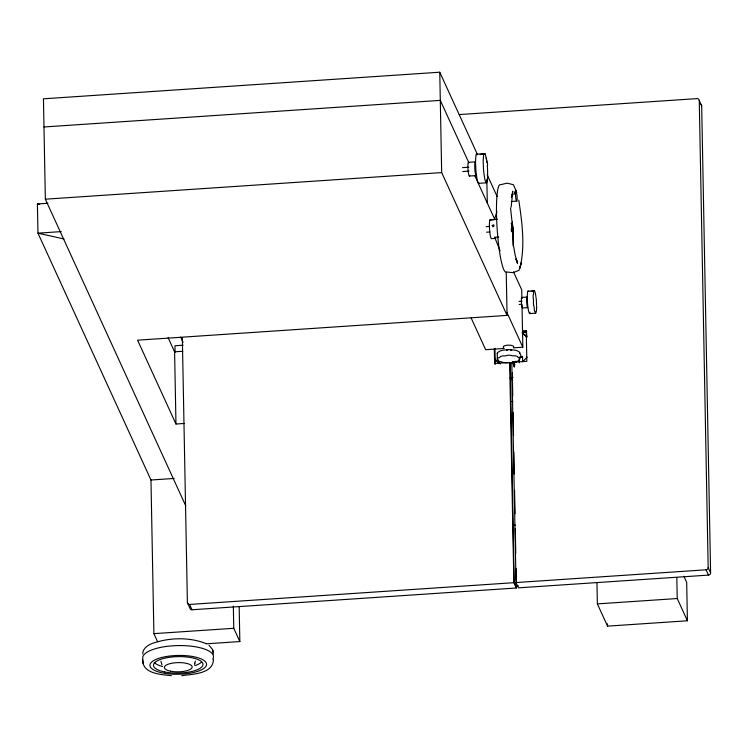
<?xml version="1.0" encoding="UTF-8"?>
<svg xmlns="http://www.w3.org/2000/svg" width="748" height="748" viewBox="0 0 748 748"><rect width="100%" height="100%" fill="white"/><g stroke="black" fill="none" stroke-linecap="round" stroke-linejoin="round"><path stroke-width="1.12" d="M513.259 245.606L512.96 230.216L510.529 207.907M479.029 183.185A14.792 1.992 86.2 0 1 478.505 183.251L477.561 181.194A14.792 1.992 86.2 0 1 476.981 178.707L476.186 173.302A14.792 1.992 86.2 0 1 475.831 169.431L475.56 163.204A14.792 1.992 86.2 0 1 475.588 159.763L475.962 155.631A14.792 1.992 86.2 0 1 476.364 154.219L484.882 153.602L484.723 154.163L480.085 154.471M213.451 659.558C213.049 674.126 192.049 674.154 181.755 675.65M512.156 231.917L512.202 229.991M513.287 245.793L512.371 221.913L513.278 238.388M511.165 207.112L512.791 191.226L511.37 197.173L512.24 194.77M142.756 653.986C142.531 648.703 147.655 645.29 151.975 643.523C169.207 637.511 189.113 636.847 206.224 643.635M515.737 361.882L515.896 361.134L516.204 362.518M514.905 364.239L514.194 366.801L514.53 364.267M516.531 193.994L516.69 192.283L513.418 184.719L507.125 183.148L500.524 184.719A43.786 5.9 86.2 0 0 497.093 227.99A43.786 5.9 86.2 0 0 506.181 271.973L512.922 272.646L518.972 270.402L521.169 262.875L519.888 268.308C525.348 246.008 522.095 222.549 518.775 200.155M529.977 312.253L529.939 313.477A11.379 1.533 86.2 0 1 529.537 313.524L528.808 311.944A11.379 1.533 86.2 0 1 528.369 310.037L527.751 305.876A11.379 1.533 86.2 0 1 527.48 302.903L527.265 298.106A11.379 1.533 86.2 0 1 527.293 295.46L527.583 292.281A11.379 1.533 86.2 0 1 527.892 291.206L534.437 290.729A11.379 1.533 86.2 0 1 534.895 291.711A6.956 0.954 67.5 0 1 535.605 294.777A11.379 1.533 86.2 0 1 535.867 296.46M195.368 661.092L194.499 664.102M514.577 366.782L514.25 362.191L514.157 365.08L513.549 363.556L514.157 365.08M513.932 363.528L513.362 364.201L513.549 363.556M513.82 194.63L515.559 190.441M489.875 219.968L494.409 219.566L496.934 211.74M511.922 230.188L511.277 228.262M194.564 663.906L194.835 663.233M522.618 361.78L527.144 357.077M515.746 190.226L516.372 190.805M519.43 353.393L519.963 353.131A11.379 3.777 -1.1 0 0 519.514 352.14L517.186 350.765A11.379 3.777 -1.1 0 0 514.914 350.139L510.388 349.625A11.379 3.777 -1.1 0 0 507.35 349.653L502.74 350.242A11.379 3.777 -1.1 0 0 500.375 350.915L497.841 352.336A11.379 3.777 -1.1 0 0 497.233 353.327L497.345 358.956A6.956 1.72 23.8 0 1 498.075 360.536A11.379 3.777 -1.1 0 0 499.524 361.396L503.17 362.406A11.379 3.777 -1.1 0 0 505.994 362.724M494.409 219.566L490.482 219.837A9.546 1.29 86.2 0 0 489.482 228.28A9.546 1.29 86.2 0 0 491.492 238.668L495.887 238.36M477.551 154.743L439.759 72.21L43.44 98.811L45.357 199.183L185.691 505.704M43.982 126.973L440.301 100.382L468.884 162.802M459.225 114.575L697.071 98.614A2.169 2.029 -24.6 0 1 699.258 100.522L701.68 105.833L710.6 572.912A2.169 2.029 -24.6 0 1 708.487 575.1L518.429 587.853L516.008 582.552L511.8 362.322M468.538 162.316L475.363 161.858A6.9 0.935 86.2 0 0 474.849 169.142A6.9 0.935 86.2 0 0 476.373 175.49M462.563 167.636L468.818 167.225M45.357 199.183L441.675 172.592L507.06 315.394L137.585 340.181L175.967 424.032L184.13 423.48M462.788 171.563L469.043 171.142M174.116 478.449L150.974 480.01L37.961 233.161L37.4 203.97L47.872 203.269M469.314 176.051L476.139 175.593M478.683 183.344L486.35 182.83M61.243 231.6L37.961 233.161L64.001 238.986M511.249 201.511L516.803 201.137M494.335 219.407L497.373 219.201M486.116 226.691L489.454 226.466M486.621 232.198L489.959 231.974M500.122 250.87L494.68 237.266L498.72 236.994M531.202 291.365L534.315 291.15M521.87 297.424L527.125 297.068M518.99 301.407L522.085 301.201M519.159 304.427L521.225 304.286M522.469 307.998L527.714 307.643A5.311 0.72 86.2 0 1 526.723 302.678A5.311 0.72 86.2 0 1 526.938 297.152M529.678 313.599L535.577 313.206M183.11 345.193L174.957 345.735L175.069 351.878M182.746 351.27L174.593 351.812L175.967 424.032M522.796 330.822L526.246 330.588L526.994 337.124L522.31 333.038M522.441 331.934L526.732 331.644M522.6 332.29L525.816 332.075M504.245 348.446L485.667 349.699L471.165 318.022M513.53 347.829L522.824 347.203L522.01 304.754M519.57 353.505A3.375 3.151 -24.6 0 1 520.795 355.15L520.823 356.908L522.6 357.02L519.252 357.245M182.334 337.479L187.393 602.551L189.824 607.853A2.169 2.029 -24.6 0 0 192.002 609.76L516.288 588.003L516.251 585.955L514.138 581.355L510.304 363.883L509.65 362.471L494.615 363.481L494.335 348.68M514.11 362.172L526.835 361.312L526.246 330.588M513.063 377.59L510.099 377.787L510.987 379.741M510.482 401.583L512.81 401.424M513.044 525.283L515.372 525.124M187.393 602.551A2.169 2.029 -24.6 0 0 189.581 604.449L513.857 582.692L516.288 588.003M516.008 582.552L706.065 569.798A2.169 2.029 -24.6 0 0 708.169 567.601L699.258 100.522M516.251 585.955L518.392 585.806M150.956 479.431L153.901 633.65L233.759 628.292L239.837 641.56L206.27 643.813M597.371 603.888L677.23 598.531L687.412 620.784L607.554 626.141L597.371 603.888L596.969 582.86M171.339 675.65C161.484 674.593 141.83 673.78 142.812 659.558M37.4 203.97L39.663 204.475M484.723 154.163L484.031 153.705A14.792 1.992 86.2 0 0 483.629 155.117L483.255 159.249A14.792 1.992 86.2 0 0 483.217 162.69L483.498 168.917A14.792 1.992 86.2 0 0 483.853 172.788L484.648 178.192A14.792 1.992 86.2 0 0 485.228 180.679L486.172 182.736A14.792 1.992 86.2 0 0 486.696 182.671L487.35 180.418A14.792 1.992 86.2 0 0 487.574 177.837L487.631 172.321A14.792 1.992 86.2 0 0 487.462 168.44L487.341 165.42M511.052 223.587L511.697 223.904L512.249 228.065M497.233 353.327L497.71 353.589M209.029 645.3L212.713 649.703L213.302 653.986M522.141 332.692L526.826 336.768M495.026 364.36L494.924 359.236L500.393 364.005M499.075 363.173L494.924 359.236M516.999 260.687L515.849 259.014L517.597 263.661L515.045 254.638L513.689 246.522M708.169 567.601L710.6 572.912M706.065 569.798L708.487 575.1M683.878 576.25L686.683 582.374L687.412 620.784M487.21 174.854L497.158 196.593M474.69 175.5L494.933 219.716M513.511 271.889L521.73 289.841L521.88 297.872M494.68 237.266L495.176 238.36M506.873 312.355L522.824 347.203M180.661 337.096L183.092 342.406M168.085 337.61L174.892 352.476M189.581 604.449L192.002 609.76M153.901 633.65L157.641 641.821M161.933 664.757L160.913 661.241M515.97 190.469L516.298 191.254M487.659 164.878L485.471 154.892A14.792 1.992 86.2 0 0 484.882 153.602M527.892 291.206L528.546 291.122A11.379 1.533 86.2 0 1 528.696 291.365M476.364 154.219L476.607 154.705L477.215 154.116A14.792 1.992 86.2 0 1 477.411 154.434M511.23 229.524L511.501 231.6M512.763 227.186C511.408 220.277 512.604 235.555 512.81 227.888M486.322 158.165L486.387 158.866A14.792 1.992 86.2 0 1 486.892 162.241M213.152 652.153L213.03 650.695M142.887 660.671L142.971 661.784M143.036 662.504L143.13 663.616M513.689 361.546L513.745 364.173M513.306 361.574L513.362 364.201M513.773 365.108L513.867 362.21L514.194 366.801M676.828 577.503L677.23 598.531M607.516 623.813L607.554 626.141M522.497 356.796L522.684 361.49M519.271 358.357L519.355 362.836M513.306 361.546L512.96 363.248L512.922 361.574M512.305 372.7L512.754 396.001M513.063 412.307L513.511 435.607M513.82 451.914L514.241 474.045M514.559 490.351L514.998 513.652M515.288 528.789L515.755 553.249M516.045 568.396L516.288 581.205M509.65 362.471L513.857 582.692M506.237 272.3L507.06 315.394M494.952 348.39L495.251 363.865M486.836 179.352L487.285 203.007M439.759 72.21L441.675 172.592M239.164 606.516L239.837 641.56M233.339 606.095L233.759 628.292M536.559 305.128A11.379 1.533 86.2 0 0 536.428 302.136A6.956 1.935 81.7 0 0 535.979 297.377M536.512 309.363A11.379 1.533 86.2 0 1 536.335 311.346L535.839 313.085A11.379 1.533 86.2 0 1 535.428 313.132A6.956 1.805 -70.1 0 0 534.708 311.551A11.379 1.533 86.2 0 1 534.259 309.644A6.956 3.301 -80.2 0 0 533.651 305.483A11.379 1.533 86.2 0 1 533.38 302.51A6.956 3.647 81.6 0 0 533.156 297.713A11.379 1.533 86.2 0 1 533.193 295.067A6.956 2.693 66.3 0 0 533.474 291.888A11.379 1.533 86.2 0 1 533.792 290.804A6.956 0.879 61.6 0 0 534.446 290.729M522.646 307.914A5.311 0.72 86.2 0 1 521.393 301.65A5.311 0.72 86.2 0 1 522.282 298.321M536.634 306.035A6.956 1.608 -81.8 0 1 536.512 309.373M497.345 358.956A11.379 3.777 -1.1 0 1 497.944 357.955A6.956 3.525 22.8 0 0 500.477 356.534A11.379 3.777 -1.1 0 1 502.852 355.87A6.956 4.666 8.9 0 0 507.462 355.272A11.379 3.777 -1.1 0 1 510.491 355.244A6.956 4.61 -12.8 0 0 515.017 355.758A11.379 3.777 -1.1 0 1 517.298 356.385A6.956 3.385 -25.7 0 0 519.617 357.768A11.379 3.777 -1.1 0 1 520.075 358.76A6.956 1.552 -25.5 0 0 519.112 360.358A11.379 3.777 -1.1 0 1 517.532 361.247L513.726 362.312A11.379 3.777 -1.1 0 1 510.856 362.687A6.956 0.589 -0.4 0 1 506.013 362.724M506.433 350.326A5.311 1.767 -1.1 0 1 507.77 350.176M510.501 350.232A5.311 1.767 -1.1 0 1 511.716 350.429M503.6 347.689A5.311 1.767 -1.1 0 1 508.369 345.137A5.311 1.767 -1.1 0 1 513.409 347.455M201.259 662.382A24.759 8.219 -1.1 0 1 194.723 665.655M162.587 666.496A24.759 8.219 -1.1 0 1 154.238 662.373M212.731 659.175A35.408 11.762 -1.1 0 0 174.349 645.702L168.889 646.132A35.408 11.762 -1.1 0 0 142.887 659.166M516.99 194.751A5.61 0.757 86.2 0 1 516.4 200.922A5.61 0.757 86.2 0 1 515.512 191.525M469.744 175.378A6.9 0.935 86.2 0 1 468.024 169.6A6.9 0.935 86.2 0 1 468.809 162.671M700.577 104.131A2.169 2.029 -24.6 0 1 701.68 105.833M492.193 225.616C493.811 229.533 495.307 222.455 492.193 225.616M175.247 655.547L170.881 655.893A28.312 9.397 -1.1 0 0 157.22 671.498A28.312 9.397 -1.1 0 0 204.672 667.758A28.312 9.397 -1.1 0 0 175.247 655.547M164.775 671.975A24.759 8.219 -1.1 0 0 202.96 664.841A24.759 8.219 -1.1 0 0 166.972 657.716A24.759 8.219 -1.1 0 0 164.775 671.975M170.46 671.171A13.894 4.61 -1.1 0 0 192.133 667.328A13.894 4.61 -1.1 0 0 172.246 663.167A13.894 4.61 -1.1 0 0 170.46 671.171"/></g></svg>
